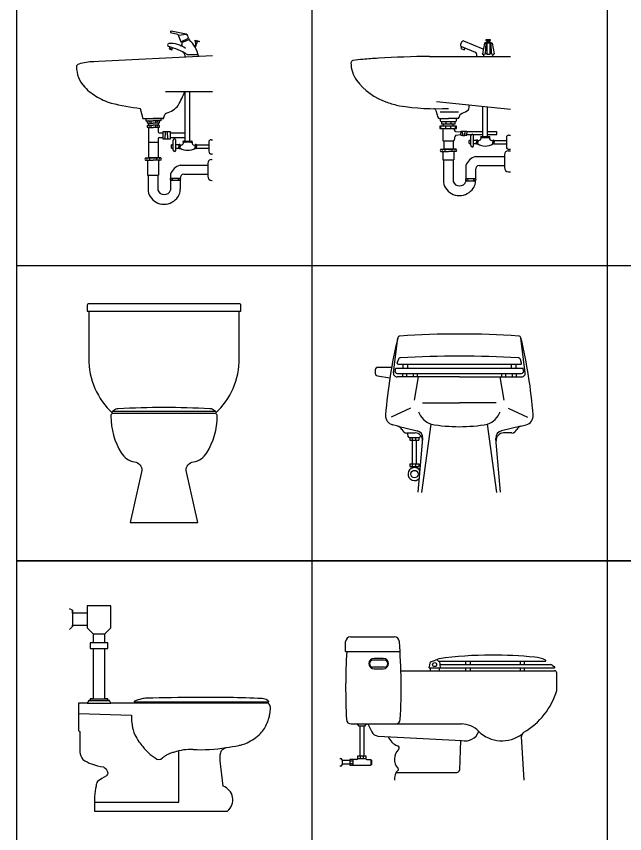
# Model space of a CAD drawing. Header units: inches. Extents: x -1249499 to 290957, y -589671 to 1013543.
# Drawn here: x -1160488 to -1158429, y 299877 to 302644 of the extents above; entities that cross this region are included whole.
import ezdxf

# ---------------------------------------------------------------- set-up
doc = ezdxf.new("R2010")
doc.units = ezdxf.units.IN
doc.header["$MEASUREMENT"] = 0
doc.layers.add('FUR', color=4, linetype='Continuous')

# ---------------------------------------------------------------- blocks, each defined once
blk = doc.blocks.new('A$C1F9526F4')
at = {"layer": 'FUR'}
for p, q in [((318.5, 581.6), (343.3, 576.2)), ((370.8, 576), (321, 586.4)), ((343.3, 576.2), (353.2, 550)), ((344.8, 572), (370.8, 576)), ((353.2, 550), (379.1, 561.7)), ((357.1, 547), (381.7, 557.2)), ((379.1, 561.7), (381.7, 557.2)), ((401, 551.8), (401.9, 554.9)), ((401.9, 554.9), (415.5, 552.6)), ((316.4, 532.3), (314.1, 526.2)), ((314.1, 526.2), (323, 522.7)), ((315.1, 528.9), (324.1, 525.9)), ((323, 522.7), (325.5, 529.5)), ((355, 550.8), (357.1, 547)), ((357.1, 547), (356.6, 535.1)), ((404, 546), (400.7, 532.9)), ((414.8, 549.8), (401, 551.8)), ((406.2, 545.7), (402.2, 530.2)), ((403.5, 551.5), (402.3, 546.2)), ((402.3, 546.2), (408.5, 545.4)), ((408.5, 545.4), (409.6, 550.5)), ((415.5, 552.6), (414.8, 549.8)), ((460.1, 502.6), (53.2, 482.3)), ((374.5, 507), (411.4, 507)), ((300.9, 381.6), (460.1, 381.6)), ((367.5, 214.1), (367.5, 381.6)), ((383.4, 214.1), (383.4, 381.6)), ((216.1, 324.6), (225.1, 290.3)), ((225.1, 290.3), (260.1, 290.3)), ((225.1, 290.3), (295.1, 290.3)), ((234.5, 290.3), (234.5, 282.4)), ((234.5, 282.4), (260.1, 282.4)), ((295.1, 290.3), (260.1, 290.3)), ((285.8, 282.4), (260.1, 282.4)), ((285.8, 290.3), (285.8, 282.4)), ((295.1, 290.3), (299.2, 303.3)), ((241, 267.6), (260.1, 267.6)), ((241.4, 274.4), (260.1, 274.4)), ((241.4, 259.6), (260.1, 259.6)), ((243.9, 259.6), (243.9, 156.8)), ((244.1, 274.4), (244.1, 267.6)), ((278.9, 274.4), (260.1, 274.4)), ((279.3, 267.6), (260.1, 267.6)), ((278.9, 259.6), (260.1, 259.6)), ((276.1, 274.4), (276.1, 267.6)), ((276.4, 259.6), (276.4, 244.9)), ((244, 238.7), (244, 216.9)), ((276.4, 222.6), (276.4, 156.8)), ((279.5, 241.8), (293.3, 241.8)), ((279.5, 225.7), (293.3, 225.7)), ((293.3, 246.5), (317.6, 246.5)), ((293.3, 220.4), (293.3, 246.5)), ((300.4, 220.2), (301, 246.5)), ((308.7, 220), (308.1, 246.5)), ((317.6, 246.5), (317.6, 219.8)), ((317.6, 241.2), (367.5, 241.2)), ((317.6, 225.7), (367.5, 225.7)), ((243.9, 209.7), (276.4, 209.7)), ((317.6, 219.8), (293.3, 220.4)), ((327.8, 201), (321.8, 201)), ((321.8, 189.7), (321.8, 201)), ((327.8, 183.2), (327.8, 216.8)), ((335.7, 218.6), (335.7, 181.3)), ((346.2, 201), (335.7, 201)), ((346.2, 201), (346.2, 195.3)), ((346.2, 189.6), (346.2, 195.3)), ((350.8, 201), (350.8, 195.3)), ((350.8, 189.6), (350.8, 195.3)), ((361.5, 214.1), (391.1, 214.1)), ((391.1, 209.6), (361.5, 209.6)), ((361.5, 209.6), (361.5, 205.7)), ((391.1, 209.6), (391.1, 205.7)), ((401.8, 201), (401.8, 195.3)), ((401.8, 189.6), (401.8, 195.3)), ((406.4, 201), (447.9, 201)), ((406.4, 201), (406.4, 195.3)), ((406.4, 189.6), (406.4, 195.3)), ((447.9, 210.5), (447.9, 179.2)), ((455.9, 218.5), (460.4, 218.5)), ((321.8, 189.7), (327.8, 189.7)), ((332.4, 192.7), (332.9, 192.7)), ((332.9, 178.5), (332.4, 178.5)), ((335.7, 189.7), (346.2, 189.7)), ((406.4, 189.6), (447.9, 189.6)), ((460.4, 170), (457.2, 170)), ((233.6, 156.8), (275.8, 156.8)), ((233.6, 148.8), (259.5, 148.8)), ((239.9, 148.8), (239.9, 98.6)), ((285.4, 156.8), (243.2, 156.8)), ((285.4, 148.8), (259.5, 148.8)), ((277.7, 148.8), (277.7, 98.6)), ((279.2, 147.6), (279.2, 146.6)), ((444.3, 138.8), (444.3, 94.6)), ((457.3, 151.8), (459.5, 151.8)), ((350.8, 132.2), (444.3, 132.2)), ((239.9, 98.6), (277.7, 98.6)), ((242.4, 98.6), (242.4, 50.8)), ((275.2, 98.6), (275.2, 47.8)), ((318.4, 101.7), (318.4, 47.5)), ((318.4, 88.2), (351.2, 88.2)), ((351.2, 87.5), (351.2, 50.6)), ((362.9, 102.1), (444.3, 102.1)), ((318.4, 81.1), (351.2, 81.1)), ((458.2, 80.7), (459.5, 80.7)), ((318.4, 50.4), (318.4, 47.5))]:
    blk.add_line(p, q, dxfattribs=at)
for centre, radius, start, end in [((320.9, 583.4), 2.99, 88.7108, 216.3482), ((363.3, 562.1), 15.8, 358.4433, 61.7311), ((307.1, 479.1), 108, 12.0224, 46.2712), ((314.8, 538.9), 6.23, 116.3687, 238.4258), ((252.1, 305.2), 236.1, 58.7691, 75.4063), ((315, 448.1), 96.5, 55.6049, 91.725), ((353.3, 540.1), 3.63, 221.5835, 14.3905), ((346.1, 497.7), 22.2, 3.4314, 53.1379), ((10, 465.1), 10, 105.2275, 180.3515), ((67.1, 255.4), 227.3, 92.2175, 105.2275), ((100, 465.6), 100, 180.3515, 222.1495), ((146.1, 505.6), 161, 220.2359, 239.9089), ((177.4, 543.9), 210, 237.7392, 253.4071), ((-452.4, 753), 900, 332.3083, 335.6327), ((310.3, 1119.1), 800, 256.0541, 263.2432), ((279.8, 389.9), 85, 286.8732, 319.5234), ((306.8, 300.9), 8, 106.8732, 162.7226), ((244.1, 278.6), 4.93, 128.552, 236.7227), ((242.7, 278.4), 4.23, 289.2941, 70.7059), ((256.6, 278.6), 4.93, 128.552, 236.7227), ((263.7, 278.6), 4.93, 303.2773, 51.448), ((277.5, 278.4), 4.23, 109.2941, 250.7059), ((276.2, 278.6), 4.93, 303.2773, 51.448), ((244.1, 263.8), 4.93, 128.552, 236.7227), ((242.7, 263.6), 4.23, 289.2941, 70.7059), ((256.6, 263.8), 4.93, 128.552, 236.7227), ((263.7, 263.8), 4.93, 303.2773, 51.448), ((277.5, 263.6), 4.23, 109.2941, 250.7059), ((276.2, 263.8), 4.93, 303.2773, 51.448), ((279.5, 244.9), 3.09, 180, 270), ((279.5, 222.6), 3.09, 90, 180), ((331.9, 217), 4.12, 22.6653, 183.6569), ((348.5, 199.4), 2.77, 33.659, 146.341), ((348.6, 201), 2.72, 207.9144, 324.2852), ((353.8, 208.7), 8.26, 249.0494, 339.287), ((363.4, 211.9), 2.89, 129.6691, 230.3309), ((361.7, 211.8), 2.83, 309.1089, 52.8086), ((369.8, 211.9), 2.45, 115.1203, 244.8797), ((382.8, 211.9), 2.45, 295.1203, 64.8797), ((390.9, 211.8), 2.83, 127.1914, 230.8911), ((389.3, 211.9), 2.89, 309.6691, 50.3309), ((398.9, 208.7), 8.26, 200.713, 290.9506), ((404.1, 199.4), 2.77, 33.659, 146.341), ((404, 201), 2.72, 215.7148, 332.0856), ((455.9, 210.5), 8, 90, 180), ((332.4, 183.2), 4.63, 180, 270), ((332.9, 181.3), 2.78, 270, 0), ((348.6, 189.6), 2.72, 35.7148, 152.0856), ((348.5, 191.2), 2.77, 213.659, 326.341), ((376.3, 233.6), 50.8, 239.8937, 300.1063), ((404, 189.6), 2.72, 27.9144, 144.2852), ((404.1, 191.2), 2.77, 213.659, 326.341), ((457.2, 179.2), 9.25, 180, 270), ((236.9, 152.8), 5.24, 129.9735, 230.0265), ((232.4, 152.6), 6.47, 323.1616, 39.8444), ((241.7, 146.6), 1.85, 180, 270), ((252.6, 152.8), 5.85, 136.6715, 223.3285), ((266.4, 152.8), 5.85, 316.6715, 43.3285), ((286.6, 152.6), 6.47, 140.1556, 216.8384), ((282, 152.8), 5.24, 309.9735, 50.0265), ((457.3, 138.8), 13, 90, 180), ((362.5, 87.3), 46.3, 104.531, 161.9795), ((321.7, 84.6), 4.8, 133.5437, 226.4563), ((315.5, 84.7), 5.31, 318.0384, 41.9612), ((329.2, 84.6), 4.8, 133.5437, 226.4563), ((340.4, 84.6), 4.8, 313.5437, 46.4563), ((354.2, 84.7), 5.31, 138.0388, 221.9616), ((365.3, 88.2), 14.1, 99.7769, 182.5074), ((347.9, 84.6), 4.8, 313.5437, 46.4563), ((458.2, 94.6), 13.9, 180, 270), ((288.6, 50.8), 46.3, 180, 212.1097), ((296.9, 55.9), 23.2, 200.6991, 338.5516), ((305, 50.6), 46.3, 326.6981, 0), ((296.9, 55.9), 55.9, 212.1097, 326.6981)]:
    blk.add_arc(centre, radius, start, end, dxfattribs=at)
blk = doc.blocks.new('A$C08016DCF')
at = {"layer": 'FUR'}
for p, q in [((472.4, 527.6), (456.9, 527.6)), ((456.9, 527.6), (456.9, 524.6)), ((472.4, 524.6), (472.4, 527.6)), ((374.9, 520.1), (371.3, 512.4)), ((374.7, 504.2), (371.8, 497.5)), ((374.5, 504.3), (421.1, 485.7)), ((447.9, 495.5), (382.7, 523.1)), ((382.8, 492.9), (386.8, 499.4)), ((451.7, 515.6), (444.9, 479.6)), ((478.3, 515.6), (451.7, 515.6)), ((456.9, 515.6), (454.8, 479.8)), ((456.9, 524.6), (472.4, 524.6)), ((460.1, 515.6), (459.5, 479.4)), ((469.4, 524.6), (460.4, 524.6)), ((460.4, 524.6), (460.4, 523.1)), ((460.4, 523.1), (469.4, 523.1)), ((462.8, 519.2), (462.8, 523.1)), ((467.4, 523.1), (467.4, 519.2)), ((469.4, 523.1), (469.4, 524.6)), ((470, 515.6), (470.6, 479.4)), ((473.2, 515.6), (475.2, 479.8)), ((478.3, 515.6), (485.2, 479.6)), ((265.9, 471), (540.2, 471)), ((371.8, 497.5), (382.8, 492.9)), ((424.9, 480), (424.7, 471)), ((540.2, 291), (290, 317.1)), ((287.8, 288.1), (294, 265.4)), ((301.9, 283.8), (363.8, 283.8)), ((371.4, 275.4), (376.7, 278.6)), ((446.1, 200), (446.1, 300.8)), ((462, 200), (462, 299.1)), ((299.8, 261), (330.2, 261)), ((302.5, 261), (302.5, 253.8)), ((305.5, 250.8), (354.5, 250.8)), ((306.6, 250.8), (306.6, 248)), ((322.7, 242.4), (322.7, 250.8)), ((360.6, 261), (330.2, 261)), ((338.3, 250.8), (338.3, 242.4)), ((353.3, 242.4), (353.3, 250.8)), ((357.5, 253.8), (357.5, 261)), ((367.9, 270.7), (366.4, 265.4)), ((357.5, 235.2), (300.4, 235.2)), ((300.4, 235.2), (300.4, 226.8)), ((300.4, 226.8), (357.5, 226.8)), ((304.6, 226.8), (304.6, 235.2)), ((306.6, 248), (306.6, 242.4)), ((306.6, 242.4), (353.3, 242.4)), ((310.6, 226.8), (310.6, 187.2)), ((312.9, 235.2), (312.9, 242.4)), ((320.6, 235.2), (320.6, 226.8)), ((338.7, 226.8), (338.7, 235.2)), ((346.4, 235.2), (346.4, 242.4)), ((349.9, 225.3), (349.9, 226.8)), ((349.9, 225.3), (349.9, 222.8)), ((353.4, 235.2), (353.4, 226.8)), ((357.5, 226.8), (357.5, 235.2)), ((354.8, 217.3), (372.1, 215.3)), ((354.8, 204.9), (372.1, 206.8)), ((372.1, 217.5), (392.3, 217.5)), ((372.1, 217.5), (372.1, 211.1)), ((372.1, 204.7), (372.1, 211.1)), ((372.1, 204.7), (392.3, 204.7)), ((377.8, 218.5), (385.6, 218.5)), ((377.8, 211.1), (377.8, 218.5)), ((377.8, 211.1), (377.8, 203.6)), ((377.8, 203.6), (385.6, 203.6)), ((385.6, 218.5), (385.6, 211.1)), ((385.6, 203.6), (385.6, 211.1)), ((392.3, 217.5), (392.3, 211.1)), ((446.1, 215.8), (392.3, 215.8)), ((392.3, 204.7), (392.3, 211.1)), ((392.3, 206.4), (408, 206.4)), ((406.2, 169.1), (406.2, 202.7)), ((413.4, 206.4), (446.1, 206.4)), ((414.1, 204.6), (414.1, 167.3)), ((439.9, 200), (469.5, 200)), ((469.5, 195.6), (439.9, 195.6)), ((439.9, 195.6), (439.9, 191.7)), ((493.7, 215.8), (462, 215.8)), ((462, 206.4), (493.7, 206.4)), ((469.5, 195.6), (469.5, 191.7)), ((493.7, 206.4), (493.7, 215.8)), ((526.3, 196.4), (526.3, 165.2)), ((534.3, 204.4), (540.2, 204.4)), ((312.4, 185.3), (348, 185.3)), ((314.1, 185.3), (314.1, 156.8)), ((346.5, 185.3), (346.5, 156.8)), ((349.9, 188.2), (349.9, 187.2)), ((406.2, 186.9), (400.2, 186.9)), ((400.2, 175.7), (400.2, 186.9)), ((400.2, 175.7), (406.2, 175.7)), ((424.6, 186.9), (414.1, 186.9)), ((414.1, 175.7), (424.6, 175.7)), ((424.6, 186.9), (424.6, 181.2)), ((424.6, 175.6), (424.6, 181.2)), ((429.2, 186.9), (429.2, 181.2)), ((429.2, 175.6), (429.2, 181.2)), ((480.2, 186.9), (480.2, 181.2)), ((480.2, 175.6), (480.2, 181.2)), ((484.8, 186.9), (526.3, 186.9)), ((484.8, 186.9), (484.8, 181.2)), ((484.8, 175.6), (484.8, 181.2)), ((484.8, 175.6), (526.3, 175.6)), ((304.3, 156.8), (346.5, 156.8)), ((304.3, 148.8), (330.2, 148.8)), ((310.6, 148.8), (310.6, 121)), ((356.1, 156.8), (314, 156.8)), ((356.1, 148.8), (330.2, 148.8)), ((348.4, 148.8), (348.4, 121)), ((411.3, 164.5), (410.8, 164.5)), ((519.5, 138.8), (519.5, 94.6)), ((532.5, 151.8), (540.2, 151.8)), ((540.2, 155.9), (533.3, 155.9)), ((310.6, 121), (348.4, 121)), ((313.1, 121), (313.1, 50.8)), ((345.9, 121), (345.9, 47.8)), ((421.6, 132.2), (519.5, 132.2)), ((389.2, 101.7), (389.2, 57.4)), ((422, 87.5), (422, 57.4)), ((433.6, 102.1), (519.5, 102.1)), ((389.2, 57.5), (422, 57.5)), ((533.3, 80.7), (540.2, 80.7)), ((389.2, 50.4), (422, 50.4)), ((389.2, 50.4), (389.2, 47.5))]:
    blk.add_line(p, q, dxfattribs=at)
for centre, radius, start, end in [((376.7, 509.8), 6, 155.1376, 248.2777), ((380.3, 517.6), 6, 67.0635, 155.1376), ((463.9, 497.3), 22, 86.9683, 123.5366), ((466.2, 497.3), 22, 56.4634, 93.0317), ((302.8, -2928.8), 3400, 90.6212, 93.5354), ((418.9, 480.1), 6, 358.7812, 68.2777), ((449.7, 489.3), 10.8, 243.681, 311.698), ((437.8, 468.3), 13.4, 11.5278, 57.8284), ((463.8, 488.4), 10, 225.9799, 277.1414), ((466.3, 488.4), 10, 262.8586, 314.0201), ((480.4, 489.3), 10.8, 228.302, 296.319), ((496.3, 461.9), 20.9, 122.0348, 154.2774), ((8, 449), 8, 97.8935, 180.1499), ((100, 449.2), 100, 180.1499, 215.8018), ((144.2, -533.6), 1000, 95.9699, 97.8935), ((207.3, -1532), 2000, 93.2732, 94.7924), ((188.2, 515), 210, 216.2698, 251.5456), ((216.3, 579.3), 280, 250.252, 259.3394), ((371.9, 303.9), 28.9, 332.1374, 3.2421), ((291.8, 1094), 800, 260.8482, 272.7546), ((280.1, 286), 8, 15.2551, 89.1716), ((363.1, 326.8), 50, 285.7279, 313.3873), ((299.8, 267), 6, 195.2551, 270), ((305.5, 253.8), 3, 180, 270), ((354.5, 253.8), 3, 270, 0), ((360.6, 267), 6, 270, 344.7449), ((375.6, 268.6), 8, 121.5356, 164.7449), ((355.4, 222.8), 5.55, 180, 263.594), ((377.3, 189.1), 27.5, 145.0717, 181.9816), ((410.8, 202.7), 4.63, 86.8245, 180), ((411.3, 204.6), 2.78, 0, 95.2823), ((441.8, 197.8), 2.89, 129.6691, 230.3309), ((440.1, 197.8), 2.83, 309.1089, 52.8086), ((448.2, 197.8), 2.45, 115.1203, 244.8797), ((461.2, 197.8), 2.45, 295.1203, 64.8797), ((469.3, 197.8), 2.83, 127.1914, 230.8911), ((467.7, 197.8), 2.89, 309.6691, 50.3309), ((534.3, 196.4), 8, 90, 180), ((312.4, 187.2), 1.85, 180, 270), ((348, 187.2), 1.85, 270, 0), ((410.8, 169.1), 4.63, 180, 270), ((411.3, 167.3), 2.78, 270, 0), ((426.9, 185.4), 2.77, 33.659, 146.341), ((427, 186.9), 2.72, 207.9144, 324.2852), ((427, 175.6), 2.72, 35.7148, 152.0856), ((426.9, 177.1), 2.77, 213.659, 326.341), ((432.2, 194.6), 8.26, 249.0494, 339.287), ((454.7, 210.7), 43.4, 234.0314, 305.9686), ((477.2, 194.6), 8.26, 200.713, 290.9506), ((482.5, 185.4), 2.77, 33.659, 146.341), ((482.4, 186.9), 2.72, 215.7148, 332.0856), ((482.4, 175.6), 2.72, 27.9144, 144.2852), ((482.5, 177.1), 2.77, 213.659, 326.341), ((307.7, 152.8), 5.24, 129.9735, 230.0265), ((303.1, 152.6), 6.47, 323.1616, 39.8444), ((323.3, 152.8), 5.85, 136.6715, 223.3285), ((337.1, 152.8), 5.85, 316.6715, 43.3285), ((357.3, 152.6), 6.47, 140.1556, 216.8384), ((352.8, 152.8), 5.24, 309.9735, 50.0265), ((532.5, 138.8), 13, 90, 180), ((535.6, 165.2), 9.25, 180, 270), ((433.2, 87.3), 46.3, 104.531, 161.9795), ((436, 88.2), 14.1, 99.7769, 182.5074), ((533.3, 94.6), 13.9, 180, 270), ((392.5, 53.9), 4.8, 133.5437, 226.4563), ((386.2, 54), 5.31, 318.0384, 41.9612), ((399.9, 53.9), 4.8, 133.5437, 226.4563), ((411.2, 53.9), 4.8, 313.5437, 46.4563), ((424.9, 54), 5.31, 138.0388, 221.9616), ((418.6, 53.9), 4.8, 313.5437, 46.4563), ((359.4, 50.8), 46.3, 180, 212.1097), ((367.6, 55.9), 23.2, 200.6991, 338.5516), ((375.7, 50.6), 46.3, 326.6981, 0), ((367.6, 55.9), 55.9, 212.1097, 326.6981)]:
    blk.add_arc(centre, radius, start, end, dxfattribs=at)
blk = doc.blocks.new('A$C1F2958B7')
at = {"layer": 'FUR'}
for p, q in [((61.6, 404.9), (76.2, 523.4)), ((507.4, 404.9), (492.8, 523.4)), ((74.2, 437.8), (78, 450.3)), ((494.8, 437.8), (491, 450.3)), ((0, 415.9), (0, 403)), ((8, 423.9), (55.2, 423.9)), ((66.8, 413.6), (69.1, 421.2)), ((69.1, 421.2), (499.9, 421.2)), ((77, 433.9), (492, 433.9)), ((92.8, 433.9), (92.8, 421.2)), ((109, 433.9), (109, 421.2)), ((460, 433.9), (460, 421.2)), ((476.2, 433.9), (476.2, 421.2)), ((502.2, 413.6), (499.9, 421.2)), ((7.1, 395.1), (49.2, 387.8)), ((284.5, 391.4), (73.5, 391.4)), ((74.5, 403.3), (494.5, 403.3)), ((91.7, 403.3), (91.7, 391.4)), ((105.3, 403.3), (105.3, 391.4)), ((127.7, 403.3), (127.7, 391.4)), ((132.8, 312.1), (146.5, 391.4)), ((141.3, 403.3), (141.3, 391.4)), ((284.5, 391.4), (495.5, 391.4)), ((436.2, 312.1), (422.5, 391.4)), ((427.7, 403.3), (427.7, 391.4)), ((441.3, 403.3), (441.3, 391.4)), ((463.7, 403.3), (463.7, 391.4)), ((477.3, 403.3), (477.3, 391.4)), ((119.6, 285.6), (53.4, 254.7)), ((159.3, 303.3), (284.5, 303.3)), ((409.7, 303.3), (284.5, 303.3)), ((449.4, 285.6), (515.6, 254.7)), ((75.8, 224.5), (58.4, 229.2)), ((75.8, 224.5), (141.4, 209.2)), ((158, 0), (188.8, 231.2)), ((411, 0), (380.2, 231.2)), ((493.2, 224.5), (427.6, 209.2)), ((493.2, 224.5), (510.6, 229.2)), ((106.3, 201.4), (135, 201.4)), ((109.7, 193.8), (109.7, 201.4)), ((462.7, 201.4), (434, 201.4)), ((116.3, 186.4), (116.3, 177.1)), ((116.3, 186.4), (146.8, 186.4)), ((116.3, 177.1), (146.8, 177.1)), ((125, 177.1), (125, 97.2)), ((126.3, 177.1), (126.3, 186.4)), ((137.2, 177.1), (137.2, 186.4)), ((138.4, 177.1), (138.4, 97.2)), ((145.5, 1.4), (160.6, 182.8)), ((146.8, 186.4), (146.8, 177.1)), ((423.5, 1.4), (408.4, 182.8)), ((116.3, 97.2), (146.8, 97.2)), ((116.3, 97.2), (116.3, 87.8)), ((116.3, 87.8), (146.8, 87.8)), ((125, 87.8), (125, 83)), ((126.3, 87.8), (126.3, 97.2)), ((137.2, 87.8), (137.2, 97.2)), ((138.4, 87.8), (138.4, 83.6)), ((146.8, 97.2), (146.8, 87.8))]:
    blk.add_line(p, q, dxfattribs=at)
blk.add_circle((132.7, 62.3), 12.6, dxfattribs=at)
for centre, radius, start, end in [((84, 521.5), 8, 93.9752, 166.2279), ((284.5, -2363.6), 2900, 86.0248, 93.9752), ((485, 521.5), 8, 13.7721, 86.0248), ((1630.2, 142.5), 1600, 166.2279, 175.6989), ((-1061.2, 142.5), 1600, 4.3011, 13.7721), ((85.6, 447.9), 8, 93.1739, 163.067), ((284.5, -3138.6), 3600, 86.8261, 93.1739), ((483.4, 447.9), 8, 16.933, 86.8261), ((8, 415.9), 8, 90, 180), ((77, 436.9), 3, 163.067, 270), ((492, 436.9), 3, 270, 16.933), ((8, 403), 8, 180, 263.4881), ((73.5, 403.4), 12, 172.9381, 270), ((74.5, 411.3), 8, 163.067, 270), ((494.5, 411.3), 8, 270, 16.933), ((495.5, 403.4), 12, 270, 7.0619), ((66.7, 260.1), 32, 175.6989, 255.0514), ((214.6, 300.2), 73.7, 201.4813, 249.5109), ((354.4, 300.2), 73.7, 290.4891, 338.5187), ((502.3, 260.1), 32, 284.9486, 4.3011), ((69.7, 202.3), 23.1, 27.0371, 75.1969), ((284.5, 775.1), 552.3, 260.0255, 279.9745), ((499.3, 202.3), 23.1, 104.8031, 152.9629), ((107.8, 220.5), 19.2, 204.0035, 265.4389), ((116, 192.4), 6.44, 167.626, 291.4447), ((135, 176.4), 25, 355.2155, 90), ((135.7, 184.8), 25, 355.2155, 76.8392), ((433.3, 184.8), 25, 103.1608, 184.7845), ((434, 176.4), 25, 90, 184.7845), ((461.2, 220.5), 19.2, 274.5611, 335.9965), ((147.3, 192.2), 6.34, 246.3002, 8.4981), ((132.7, 62.3), 22, 31.1123, 319.3187)]:
    blk.add_arc(centre, radius, start, end, dxfattribs=at)
blk = doc.blocks.new('A$C1F5F5828')
at = {"color": 0}
for p, q in [((60, 695), (60, 620)), ((10, 680), (10, 625)), ((80, 600), (120, 600)), ((130, 570), (70, 570)), ((70, 550), (130, 550)), ((60, 365), (140, 365)), ((65, 375), (135, 375)), ((70, 380), (130, 380)), ((370, 30), (370, 204.1)), ((85, 30), (370, 30))]:
    blk.add_line(p, q, dxfattribs=at)
blk.add_lwpolyline([(0, 615), (10, 625), (10, 630), (60, 630), (60, 620), (80, 600), (80, 570), (70, 570), (70, 550), (80, 550), (80, 380), (70, 380), (70, 375), (65, 375), (60, 365), (30, 365), (30, 305), (30, 275, 0.414214), (35, 270), (35, 235), (35, 200, 0.095415), (45, 175, 0.076007), (75, 160, 0.076076), (115, 150, -0.044565), (125, 140, -0.04442), (130, 130, -0.144476), (125, 120), (110, 110), (95, 100, 0.166782), (90, 85, 0.01527), (85, 50, 0.031511), (85, 0), (320, 0), (535, 0, 0.576682), (520, 85), (510, 170, -0.016465), (510, 190, -0.065056), (515, 205, -0.131309), (530, 215, 0.00553), (572.8, 222.3, 0.019167), (585, 225, 0.05183), (601.2, 231.1, 0.032539), (625, 245, 0.047947), (646.9, 263.1, 0.063625), (660, 280, 0.031597), (669.4, 298.7, 0.038378), (675, 315, 0.013516), (678.1, 328.6, 0.016321), (680, 340, 0.033041), (680.6, 348.5, 0.042656), (680, 355, 0.154941), (676.1, 362.5, 0.198912), (670, 365), (415, 365), (140, 365), (135, 375), (130, 375), (130, 380), (120, 380), (120, 550), (130, 550), (130, 570), (120, 570), (120, 600), (140, 620), (140, 695), (60, 695), (60, 670), (10, 670), (10, 680), (0, 685)], format="xyb", dxfattribs=at)
blk.add_lwpolyline([(220, 370), (455, 370), (675, 370, 0.668179), (675.2, 370.6, 0.041616), (670, 375, 0.145358), (651.8, 381.2, 0.012317), (430, 385, 0.00485), (261.4, 382.1, 0.049532), (245, 380, 0.0389), (219.6, 372.1, 0.825793)], format="xyb", close=True, dxfattribs=at)
blk.add_lwpolyline([(30, 330.3), (210, 325)], dxfattribs=at)
for centre, radius, start, end in [((443.7, 315.1), 233.9, 177.5805, 180), ((272.9, 315.1), 63.1, 180, 184.6591), ((570.2, 339.4), 361.4, 184.6591, 188.1301), ((348.4, 307.7), 137.3, 188.1301, 193.7626), ((291.6, 293.8), 78.8, 193.7626, 206.5651), ((391.3, 343.6), 190.4, 206.5651, 214.794), ((389.6, 342.4), 188.3, 214.794, 221.1859), ((581.4, 510.3), 443.1, 221.1859, 225.3513), ((312.7, 238.2), 60.7, 225.3513, 233.1301), ((429.6, -19.7), 232.2, 111.8014, 115.3938), ((405.8, 39.6), 168.2, 107.5809, 111.8014), ((410.9, 23.6), 185, 87.648, 107.5809), ((441.6, 770.9), 562.9, 267.648, 279.0374), ((427.6, 391.4), 252.3, 233.1301, 236.9442), ((302.5, 193.3), 18.2, 226.6746, 313.3254), ((400.8, 72), 138, 123.6901, 128.4537), ((349.5, 148.9), 45.5, 115.3938, 123.6901)]:
    blk.add_arc(centre, radius, start, end, dxfattribs=at)
blk = doc.blocks.new('A$C4CAC58F4')
at = {"layer": 'FUR'}
for p, q in [((36, 485), (184, 485)), ((20, 435), (20, 469)), ((20, 435), (204.2, 435)), ((151.5, 406.2), (112.2, 406.2)), ((147.5, 412.2), (116.2, 412.2)), ((302.4, 380.2), (307.3, 400.8)), ((307.3, 400.8), (324.7, 406.2)), ((333, 402.3), (695.6, 402.3)), ((341.5, 380.2), (339.2, 402.3)), ((340.4, 390.8), (714.1, 390.8)), ((426.2, 402.3), (426.2, 390.8)), ((442, 402.3), (442, 390.8)), ((610.5, 402.3), (610.5, 390.8)), ((624.6, 402.3), (624.6, 390.8)), ((719.6, 389.2), (727.6, 383.9)), ((112.2, 382.9), (151.5, 382.9)), ((116.2, 376.9), (147.5, 376.9)), ((207.2, 370), (727, 370)), ((302.4, 380.2), (726.5, 380.2)), ((306.6, 380.2), (306.6, 370)), ((336.7, 380.2), (336.7, 370)), ((426.2, 380.2), (426.2, 370)), ((442, 380.2), (442, 370)), ((610.5, 380.2), (610.5, 370)), ((624.6, 380.2), (624.6, 370)), ((735, 306.1), (735, 362)), ((38.9, 190), (412.4, 190)), ((61.8, 187.2), (61.8, 190)), ((83.1, 182.2), (66.8, 182.2)), ((68.3, 182.2), (68.3, 82.4)), ((81.4, 182.2), (81.4, 82.4)), ((88.1, 190), (88.1, 187.2)), ((95, 190), (108.5, 163)), ((129.6, 149.2), (412.5, 134.6)), ((625, 0), (615.6, 147.9)), ((409.2, 134.8), (405, 33.7)), ((434.2, 133.5), (434.9, 133.5)), ((0, 73.1), (2.8, 73.1)), ((7.8, 68.1), (7.8, 51.9)), ((34.1, 66.1), (7.8, 66.1)), ((34.1, 69.5), (34.1, 50.8)), ((58.1, 69.5), (34.1, 69.5)), ((44.7, 64.1), (34.1, 64.1)), ((34.1, 56), (44.7, 56)), ((44.7, 69.5), (44.7, 50.8)), ((61.1, 82.4), (88.4, 82.4)), ((61.1, 72.5), (61.1, 82.4)), ((61.1, 73.3), (61.1, 74.5)), ((61.1, 73.3), (88.4, 73.3)), ((70.5, 73.3), (70.5, 82.4)), ((79.5, 82.4), (79.5, 73.3)), ((88.4, 82.4), (88.4, 72.5)), ((91.4, 69.5), (105.3, 69.5)), ((105.3, 69.5), (105.3, 50.8)), ((105.3, 67.7), (108.5, 67.7)), ((108.5, 52.5), (108.5, 67.7)), ((2.8, 46.9), (0, 46.9)), ((34.1, 54.2), (7.8, 54.2)), ((34.1, 50.8), (105.3, 50.8)), ((105.3, 52.5), (108.5, 52.5)), ((191.1, 26), (397, 26))]:
    blk.add_line(p, q, dxfattribs=at)
blk.add_circle((321.3, 390.9), 6.87, dxfattribs=at)
for centre, radius, start, end in [((36, 469), 16, 90, 180), ((184, 467), 18, 4.4708, 90), ((-1792, 312.5), 2000, 356.9229, 4.4708), ((2020, 312.5), 2000, 176.4884, 183.0771), ((505.3, -814.7), 1237.4, 89.6606, 97.8858), ((528.5, -851.2), 1274, 84.0655, 90.7105), ((656.9, 332.1), 83.9, 61.8378, 87.7903), ((116.2, 394.5), 17.7, 90, 270), ((112.2, 394.5), 11.7, 90, 270), ((147.5, 394.5), 17.7, 270, 90), ((151.5, 394.5), 11.7, 270, 90), ((327.2, 400.7), 6.03, 15.41, 113.8845), ((336.8, 402.2), 8.88, 97.8858, 151.3438), ((695.6, 404.3), 2, 270, 61.8378), ((714.1, 380.8), 10, 56.6912, 90), ((726.5, 382.2), 2, 270, 56.6912), ((727, 362), 8, 0, 90), ((727, 306.1), 8, 343.8501, 0), ((503.2, 370.9), 241, 299.8397, 343.8501), ((38.9, 206), 16, 183.0771, 270), ((189.1, 206), 16, 270, 356.9229), ((66.8, 187.2), 5, 180, 270), ((83.1, 187.2), 5, 270, 0), ((412.4, 110), 80, 43.595, 90), ((130.8, 174.2), 25, 206.5651, 267.0403), ((213.5, 164.6), 51.9, 199.3491, 249.5288), ((425.8, 180.2), 47.5, 253.8284, 341.0413), ((549.2, 246), 112.9, 225.7077, 307.1429), ((630.6, 148.9), 15, 119.8397, 183.6344), ((194, 109.2), 7.02, 314.5348, 78.8393), ((231.7, 70.8), 46.8, 134.5348, 221.2263), ((2.8, 68.1), 5, 0, 90), ((58.1, 72.5), 3, 270, 0), ((91.4, 72.5), 3, 180, 270), ((2.8, 51.9), 5, 270, 0), ((222.2, 5), 37.5, 130.6524, 187.6256), ((195.2, 36.4), 3.85, 310.6524, 69.9417), ((397, 34), 8, 270, 357.6357)]:
    blk.add_arc(centre, radius, start, end, dxfattribs=at)
blk = doc.blocks.new('A$C6351308B')
at = {"color": 0}
for p, q in [((5, 715), (515, 715)), ((85.9, 369.1), (434.1, 369.1))]:
    blk.add_line(p, q, dxfattribs=at)
for points in [[(434.1, 369.1, 0.208259), (515, 555), (515, 715), (520, 715), (520, 735, 0.414214), (515, 740), (5, 740, 0.414214), (0, 735), (0, 715), (5, 715), (5, 555, 0.208259), (85.9, 369.1, 0.296046), (80, 360, 0.137359), (115, 235, 0.221928), (160, 205, -0.379164), (185, 175), (145, 0), (260, 0), (375, 0), (335, 175, -0.379164), (360, 205, 0.221928), (405, 235, 0.137359), (440, 360, 0.296046)], [(260, 375), (85, 375, -0.668179), (84.8, 375.5, -0.034824), (90, 380, -0.147916), (104.8, 385.4, -0.01469), (260, 390, -0.01469), (415.2, 385.4, -0.147916), (430, 380, -0.034824), (435.2, 375.5, -0.668179), (435, 375)]]:
    blk.add_lwpolyline(points, format="xyb", close=True, dxfattribs=at)

msp = doc.modelspace()

# ---------------------------------------------------------------- linework, layer by layer
at = {"color": 2}
for p, q in [((-1158488.5, 305801), (-1158488.5, 300801)), ((-1159488.5, 303801), (-1159488.5, 300801)), ((-1160488.5, 301801), (-1150488.5, 301801)), ((-1159488.5, 300801), (-1159488.5, 297801)), ((-1158488.5, 300801), (-1158488.5, 295801))]:
    msp.add_line(p, q, dxfattribs=at)
for points in [[(-1160488.5, 300801), (-1150488.5, 300801), (-1150488.5, 305801), (-1160488.5, 305801)], [(-1160488.5, 295801), (-1150488.5, 295801), (-1150488.5, 300801), (-1160488.5, 300801)]]:
    msp.add_lwpolyline(points, close=True, dxfattribs=at)

# ---------------------------------------------------------------- block references
for name, p in [('A$C1F9526F4', (-1160284.8, 302007.8)), ('A$C08016DCF', (-1159355.5, 302037.2)), ('A$C6351308B', (-1160248.5, 300931)), ('A$C1F2958B7', (-1159273, 301032.1)), ('A$C1F5F5828', (-1160308.5, 299953.5)), ('A$C4CAC58F4', (-1159393.5, 300058.5))]:
    msp.add_blockref(name, p)

doc.saveas('drawing.dxf')
